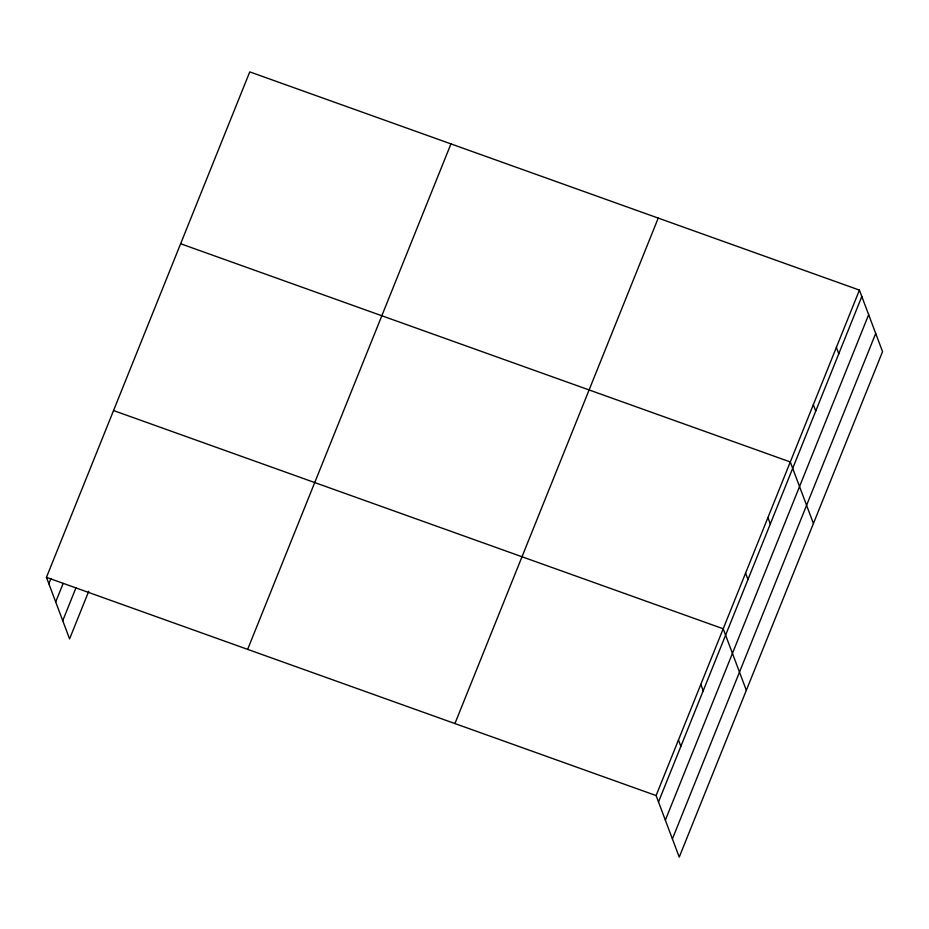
<?xml version="1.0" encoding="UTF-8"?>
<svg xmlns="http://www.w3.org/2000/svg" width="929" height="929" viewBox="0 0 929 929"><rect width="100%" height="100%" fill="white"/><g stroke="black" fill="none" stroke-linecap="round" stroke-linejoin="round"><path stroke-width="1.39" d="M88.754 591.239L69.582 638.897L46.45 577.35L249.762 71.881L859.418 290.103L882.55 351.65L679.238 857.119L656.106 795.572L859.418 290.103M48.854 583.737L50.979 578.442M55.694 601.946L63.149 583.412M62.742 620.7L76.05 587.604M247.637 649.371L450.948 143.89M454.92 723.563L658.231 218.083M658.498 801.959L861.822 296.49M665.35 820.168L868.661 314.687M672.399 838.922L875.71 333.441M180.632 243.746L790.289 461.957L813.421 523.503M113.547 410.548L723.192 628.77L746.335 690.317M46.45 577.35L656.106 795.572M836.379 347.388L838.771 353.775M813.328 404.672L815.732 411.059M767.923 517.558L770.327 523.944M745.557 573.158L747.961 579.545M700.826 684.371L703.23 690.758M678.472 739.972L680.864 746.359"/></g></svg>
